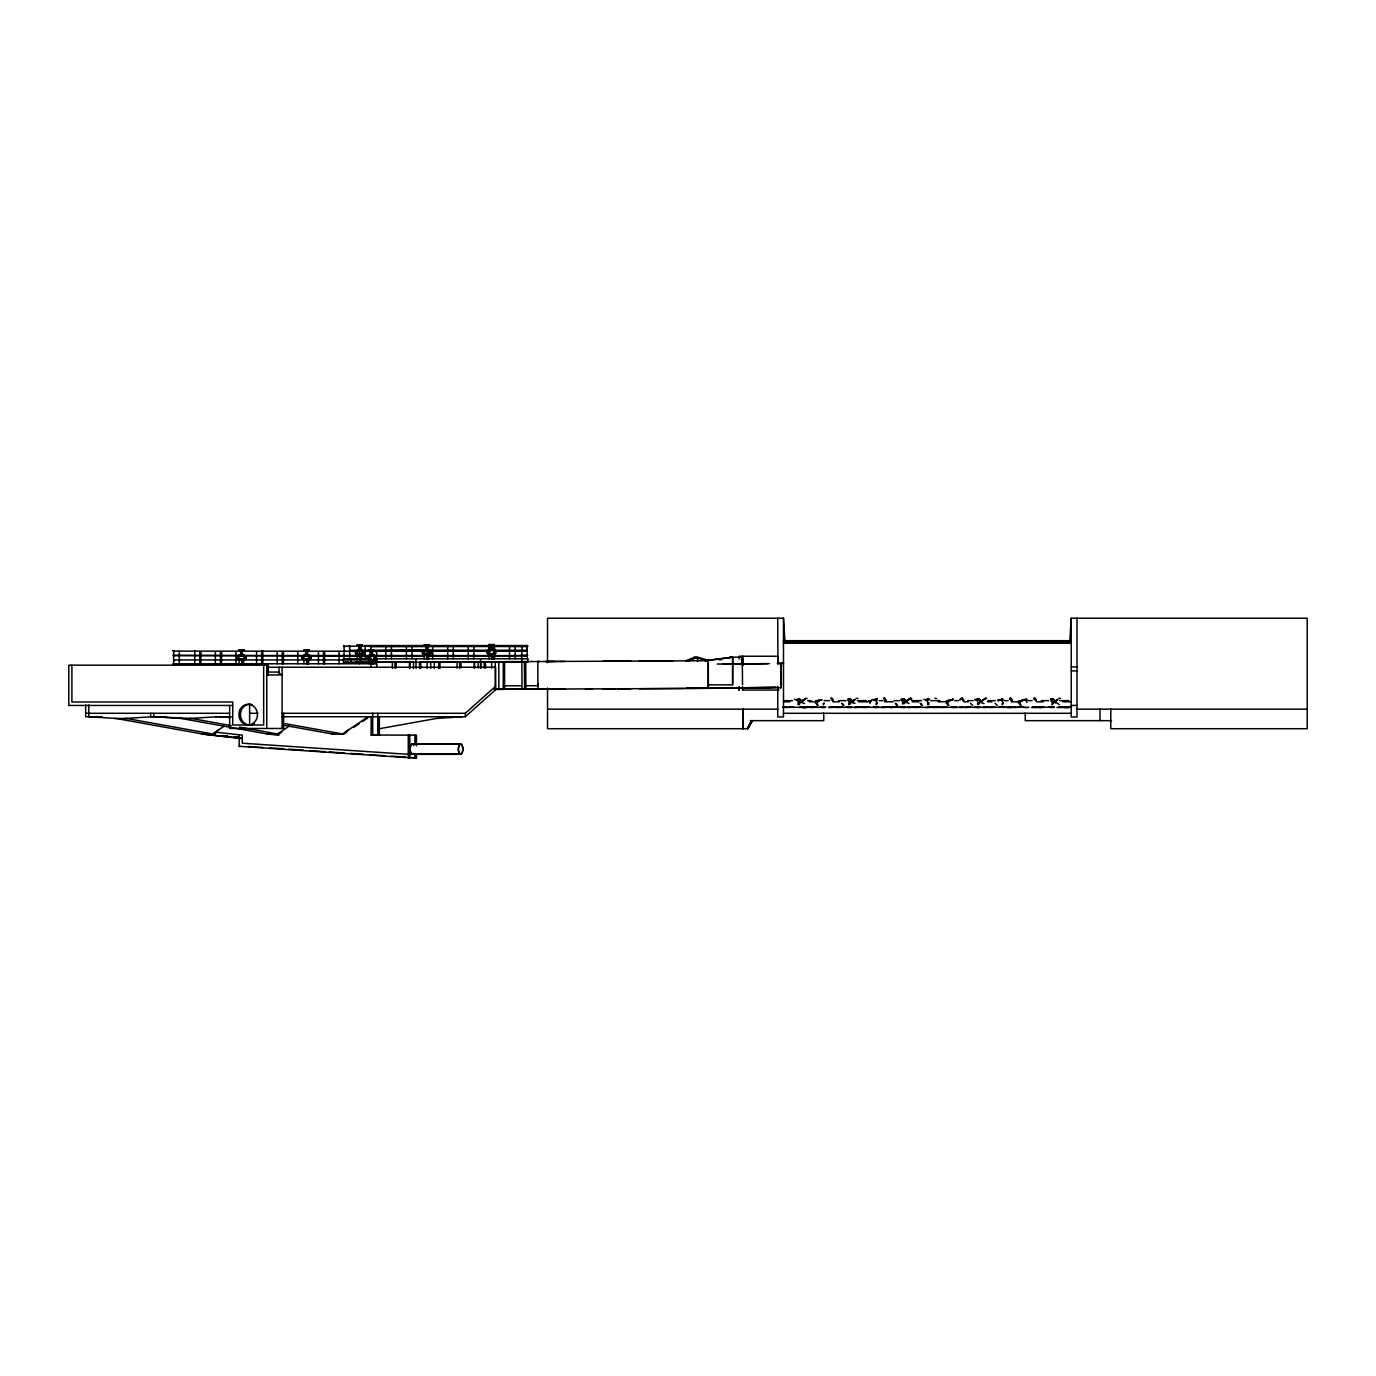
<?xml version="1.0" encoding="UTF-8"?>
<svg xmlns="http://www.w3.org/2000/svg" width="1376" height="1376" viewBox="0 0 1376 1376"><rect width="100%" height="100%" fill="white"/><g stroke="black" fill="none" stroke-linecap="round" stroke-linejoin="round"><path stroke-width="1.5" d="M414.916 744.502L414.916 735.145M416.446 745.809L416.446 735.145L371.159 735.042L371.159 716.741M522.037 645.585C520.076 648.096 523.327 645.361 521.177 646.152M493.95 649.455L494.001 651.226L526.716 651.226C527.524 652.224 526.544 644.639 527.748 645.568L365.173 645.568L365.173 658.794M742.679 660.188L742.627 656.232L742.679 665.709M306.487 650.642L306.487 651.226M306.693 650.728L306.47 650.435M359.824 646.6C358.568 644.708 361.166 646.737 362.112 644.897M374.083 650.074L371.933 650.418M742.541 665.244L742.558 659.035L742.524 665.399M732.565 684.852L732.651 657.229L705.166 660.704L732.651 657.229L732.668 684.852L708.296 684.852L708.262 660.686L651.605 661.048M779.04 690.064L742.524 690.064L742.558 687.364M239.544 660.342C239.854 655.63 243.621 660.979 241.643 663.782M304.492 660.342C304.801 655.63 308.568 660.979 306.59 663.782M359.772 655.337C361.148 652.998 356.246 652.723 357.691 655.337M369.439 660.342C369.748 655.63 373.515 660.979 371.537 663.782M424.634 655.337C424.926 650.624 428.71 655.991 426.715 658.794M490.871 655.337C489.753 651.33 493.038 656.042 492.711 653.617A4.403 3.99 83.2 0 1 491.232 653.583L489.512 653.376L489.374 655.337M491.49 653.617L491.473 658.794M238.598 658.399L238.151 659.362L237.446 656.988M302.944 656.679L302.462 658.502L302.961 656.008M303.649 658.399L303.838 658.45A1.909 0.86 -90 0 1 302.342 658.554C304.939 659.07 303.58 656.438 302.393 658.45A1.909 0.86 -90 0 1 303.098 655.698M355.644 652.465L356.16 653.91L356.986 652.86M356.814 651.416L355.472 652.465M356.315 654.408L356.453 654.202A1.909 0.86 -90 0 1 356.212 651.261L356.246 651.14A1.909 0.86 -90 0 1 357.571 651.656M357.158 652.895L355.885 652.809M367.891 656.679L367.409 658.502L367.908 656.008M368.2 659.138L367.891 658.536A1.909 0.86 -90 0 0 369.318 658.554A1.909 0.86 -90 0 0 368.579 655.698A1.909 0.86 -90 0 0 367.822 658.554L368.82 658.519L368.579 656.576L367.942 659.328M422.518 653.153C421.692 649.678 426.061 653.256 422.656 653.308M423.189 650.624L423.172 650.917A1.909 0.86 -90 0 0 423.326 654.047L423.395 654.047A1.909 0.86 -90 0 0 424.599 652.878M487.087 651.381L487.482 652.585M488.79 651.725L488.721 653.187L488.067 650.332L487.087 651.742M488.291 651.57C486.794 652.155 489.082 653.91 488.669 651.244C488.222 650.143 488.807 654.426 487.207 652.826M739.067 658.984L739.17 656.232L777.904 656.232L777.922 663.903L777.732 618.22M237.566 656.937L237.996 656.008M237.928 655.75A1.909 0.86 -90 0 0 237.463 658.76A1.909 0.86 -90 0 0 238.891 658.554C237.085 658.192 239.441 656.266 237.996 658.536A1.909 0.86 -90 0 0 239.424 658.554M237.979 656.902L237.91 658.382M245.238 659.07L244.601 656.937M245.616 657.711L245.754 656.679M245.1 659.018L246.063 658.158M304.371 658.554A1.909 0.86 -90 0 1 302.875 658.554L303.064 658.485M310.77 657.917C309.91 658.502 309.394 659.414 310.219 657.178M309.961 655.956L309.583 658.519L309.256 657.092M356.436 654.357L356.384 654.202A1.909 0.86 -90 0 0 357.657 653.101M357.003 653.445L356.401 652.104L357.106 653.101M364.072 652.792C360.151 655.888 364.64 647.305 363.212 652.895M362.851 650.882L362.748 651.14A1.978 0.894 -90 0 0 362.886 654.322L362.886 654.15A1.978 0.894 -90 0 0 364.193 653.118L364.262 653.256M362.679 653.497L362.576 651.914M375.098 658.399L374.358 656.834A1.978 0.894 -90 0 0 374.702 659.379A1.978 0.894 -90 0 0 375.854 658.588L374.427 658.244L374.908 655.956M375.252 657.006L374.272 657.143M374.496 656.937L374.272 658.055M375.94 656.851L375.304 655.75A1.978 0.894 -90 0 0 374.238 656.92L374.461 658.192M423.447 653.17C424.238 649.61 422.535 654.718 423.068 651.691M424.462 651.674L424.462 651.502A1.909 0.86 -90 0 0 423.137 651.037M430.86 652.998L430.98 652.946A1.978 0.894 -90 0 1 429.811 654.099A1.978 0.894 -90 0 1 429.639 651.003A1.978 0.894 -90 0 1 431.049 651.398L429.673 651.347M429.708 651.691L430.172 652.895M430.361 653.29L430.619 652.895A1.978 0.894 -90 0 1 429.295 654.099L429.364 654.082A1.978 0.894 -90 0 1 429.106 651.003A1.978 0.894 -90 0 1 430.516 651.398L430.413 653.067M487.895 653.841L487.912 653.669A1.909 0.86 -90 0 1 487.895 650.848L487.912 650.47M494.638 653.101L495.291 652.878M495.876 652.706A1.978 0.894 -90 0 1 494.5 653.806L494.104 653.755A1.978 0.894 -90 0 1 493.967 650.573A1.978 0.894 -90 0 1 495.36 651.674L494.999 650.263M495.033 652.946C494.5 652.207 494.018 649.747 495.584 651.278M495.601 652.964L494.414 652.826M494.569 653.738L494.414 653.841A1.978 0.894 -90 0 1 494.5 650.573L494.552 650.676A1.978 0.894 -90 0 1 495.876 651.674L496.014 651.416M777.767 690.064L777.767 687.312M1069.771 641.474L1071.25 618.22L1307.2 618.22L1307.2 728.712L1110.776 728.712L1110.776 709.156M244.808 658.502L244.206 657.367L245.203 658.399M244.257 657.315L244.24 657.797A1.978 0.894 -90 0 0 245.702 659.207A1.978 0.894 -90 0 0 245.633 655.888M376.13 655.475L377.144 655.561L376.13 655.698M869.993 703.635C869.099 698.44 876.013 698.251 877.045 702.878M245.96 658.399L245.926 656.937M494.328 653.118L494.311 651.175L494.775 652.878M239.2 650.074L241.832 649.816L240.8 652.018M304.234 650.074L309.101 649.816L306.693 651.02M306.47 650.882L306.779 650.074M357.502 645L362.198 645.069M359.893 644.828L359.893 645.74M371.623 651.639L371.658 650.28L369.267 649.885M359.858 645.292L357.416 644.776M370.746 651.932L370.23 650.728L370.884 653.634M356.401 652.155L356.762 653.531M842.714 703.635L842.542 704.976M896.464 703.635L896.292 704.976M921.318 703.635L921.146 704.976M238.117 658.433L238.1 658.519A1.909 0.86 -90 0 1 238.667 655.698M244.343 658.227L244.825 657.092M374.53 658.347L374.358 656.627M423.447 653.015L423.653 651.467M429.639 651.45L429.587 653.325L430.894 653.084M368.699 658.416L368.665 658.588A1.909 0.86 -90 0 1 367.306 658.554A1.909 0.86 -90 0 1 368.046 655.698M357.055 653.583L357.072 653.531A1.909 0.86 -90 0 1 355.748 654.064A1.909 0.86 -90 0 1 355.748 651.14A1.909 0.86 -90 0 1 357.055 651.656M241.522 650.435L244.188 649.988L239.269 649.936M241.471 653.634L241.729 651.983M307.158 651.622L306.538 650.693L307.295 652.018M306.487 652.895L306.676 651.983M359.755 646.238L359.772 646.737M359.704 647.58L359.893 648.423L359.876 646.995M371.623 651.347L371.658 650.074L371.486 651.57M371.623 651.983L371.881 653.634M363.488 653.531L363.488 653.273A1.978 0.894 -90 0 1 362.352 654.322A1.978 0.894 -90 0 1 362.163 651.209A1.978 0.894 -90 0 1 363.574 651.622L363.711 652.19M368.648 658.502L368.579 656.576L368.269 658.227M494.122 653.669L494.122 653.927A1.978 0.894 -90 0 0 495.36 652.706M242.881 658.605L242.365 659.517L241.66 658.622M307.364 658.657A4.403 3.99 83.2 0 0 307.828 658.605L307.312 659.517L306.607 658.622M427.489 653.669A4.403 3.99 83.2 0 0 427.97 653.617L427.454 654.529L426.749 653.617M350.123 650.298L350.123 651.192M350.123 655.01L350.123 655.905M376.181 651.003L377.144 651.295L375.579 651.622L376.766 650.745L376.147 663.782M375.992 657.074L376.095 656.954A1.978 0.894 -90 0 0 375.717 656.197M1062.908 707.195L1067.036 707.505M371.382 652.018L371.623 653.394L371.658 652.086M491.352 647.133L491.507 647.993L491.37 646.6M238.444 656.713L238.358 658.227M303.391 656.713L303.322 658.227M1069.324 707.505L1064.766 707.505M1039.826 707.006L1041.649 707.109M824.276 703.377L823.467 704.787M1003.242 703.377L1002.45 704.787M748.148 727.113L751.451 720.663M241.952 651.76L242.038 654.013M241.35 653.875L242.52 653.634L240.8 653.634M360.099 646.772L360.822 646.944C362.421 650.212 356.195 648.509 360.822 648.732L360.116 648.887M359.514 648.887L359.342 646.772M370.746 653.72L372.432 653.634M426.061 648.423L427.747 648.509L427.437 646.806M426.44 648.664L426.061 646.806M491.868 648.044L492.505 646.514L490.492 646.514L491.008 648.474M491.198 648.474L491.438 646.256M747.443 728.712L751.709 720.663M751.915 720.663L747.546 728.712L752.087 720.663M370.832 658.88L369.576 658.364M752.431 720.663L747.787 728.712L547.528 728.712L547.528 688M344.619 651.158L344.55 650.28M344.619 655.87L344.55 654.993M366.274 655.939L350.192 655.939L350.244 654.993M241.574 649.816L241.746 651.742L241.608 650.642M798.269 704.787L800.643 702.207L804.547 703.6M849.026 704.787L850.936 702.328L854.995 703.342M876.306 704.787L877.269 703.084M927.648 704.787L928.972 702.62M977.82 704.787L980.194 702.207L984.098 703.6M1051.728 704.787L1053.638 702.328L1057.697 703.342M903.568 703.377L906.302 702.173L909.054 703.6M526.63 646.135L370.815 646.72M798.699 699.92L801.21 700.848M849.456 699.92L852.174 700.848M903.206 699.92L905.924 700.848M978.267 699.92L980.968 700.848M1052.158 699.92L1054.859 700.848M1060.277 707.195L1062.117 706.886M1056.871 707.505L1060.844 707.505M425.872 654.133L424.754 653.376M1010.758 707.384L1007.61 707.505M1023.348 700.298L1027.562 700.006M350.192 655.939L350.192 654.976M796.24 699.696L800.282 699.404L802.776 701.863M800.316 702.328L804.478 699.197M821.438 699.696L820.732 699.902M874.276 699.696L876.392 698.784M925.618 699.696L929.66 699.404M951.263 699.902L953.172 698.956M975.085 699.902L977.906 698.784L981.363 700.986M1000.421 699.696L1002.536 698.784M1024.484 699.696L1026.599 698.784M302.015 657.023L302.066 657.917M367.77 657.023L367.874 657.9M423.051 652.688L423.103 651.863M282.097 713.284L465.312 713.284L495.652 686.228M282.08 716.741L465.312 716.741L495.652 689.686L495.652 667.24L267.408 667.24M802.122 701.21L805.252 698.888L802.896 700.522M1053.259 702.328L1057.422 699.782M376.508 659.792L376.405 661.082L376.766 659.792L376.766 660.893L376.439 659.93L174.374 659.93L174.339 661.082L174.374 659.93M521.607 658.794L522.123 646.565M788.964 707.367L785.49 707.505M814.162 707.367L810.688 707.505M839.721 707.367L836.247 707.505M867 707.367L863.526 707.505M893.471 707.367L889.997 707.505M918.342 707.367L914.868 707.505M944.693 707.367L941.218 707.505M960.207 699.197L962.271 697.873L963.888 700.143M968.515 707.367L965.04 707.505M993.145 707.367L989.671 707.505M1017.208 707.367L1013.734 707.505M1042.423 707.367L1039.671 707.178M215.86 732.135L218.784 729.796M348.696 729.796L345.204 732.135M1040.308 707.212L1037.143 707.35M805.029 698.939L797.822 703.91M494.001 654.976L494.001 655.939L527.73 655.612L173.238 655.475L370.798 656.077L370.488 654.907L370.729 656.094M173.548 656.077L173.565 654.976M823.037 703.91L824.069 703.102M848.579 703.91L854.72 699.782M875.858 703.91L876.908 703.102M896.344 707.35L898.098 707.006M902.329 703.91L910.293 698.509L911.256 699.042M977.39 703.91L985.749 698.475M1002.02 703.91L1003.052 703.102M796.549 699.902L799.387 698.475L800.746 700.745M874.603 699.902L877.424 698.475M901.074 699.902L903.894 698.475L905.253 700.745M925.928 699.902L928.748 698.475M952.295 699.902L953.104 699.3L952.089 699.558M976.117 699.902L978.938 698.475L980.297 700.745M1000.748 699.902L1002.76 698.647M890.754 706.903L887.795 707.161M793.591 707.006L789.772 707.161M816.794 707.006L814.712 707.195M842.232 707.006L840.168 707.195M867.706 707.006L865.642 707.195M920.647 707.006L918.566 707.195M946.619 707.006L944.555 707.195M970.648 707.006L968.584 707.195M995.364 707.006L993.3 707.195M1064.869 706.886L1069.806 707.195M852.484 701.175L855.236 699.197M906.234 701.175L910.671 697.907L911.583 698.458M981.277 701.175L985.715 697.907L986.644 698.458M1055.186 701.175L1057.92 699.197M212.386 734.113L224.064 726.236M213.916 734.113L216.84 732.135L215.31 732.135L242.279 735.145L242.279 743.212L408.259 754.323L460.616 754.323A5.177 2.305 90 0 0 462.611 746.566A5.177 2.305 90 0 0 458.621 746.566A5.177 2.305 90 0 0 460.616 754.323M277.333 734.113L289.029 726.236M281.805 732.135L278.864 734.113L267.03 734.113M342.28 734.113L368.063 716.741M346.752 732.135L343.811 734.113L331.977 734.113M353.752 727.422L359.033 723.862M362.559 721.488L367.839 717.928M851.073 702.328L854.874 699.799M904.823 702.328L910.362 698.509L911.29 699.558M979.867 702.328L985.336 698.509M1053.758 702.328L1057.576 699.799M241.282 654.013L240.662 651.932L241.591 651.433M307.295 653.634L305.61 653.72L306.693 651.312M306.968 651.622L306.917 653.875M359.532 646.772L359.136 648.646M371.933 654.013L371.933 651.622M851.778 707.367L847.289 707.505M879.058 707.367L874.568 707.505M905.528 707.367L901.039 707.505M930.4 707.367L925.893 707.505M956.75 707.367L952.261 707.505M1054.48 707.367L1049.974 707.505M807.695 707.367L803.429 707.505M832.91 707.367L828.627 707.505M858.469 707.367L854.186 707.505M885.748 707.367L881.466 707.505M912.219 707.367L907.936 707.505M937.073 707.367L932.79 707.505M963.441 707.367L959.158 707.505M987.263 707.367L982.98 707.505M1011.893 707.367L1010.552 707.539L1011.876 707.178M1009.434 698.888L1010.964 699.558M1033.496 698.888L1034.494 698.475L1036.076 700.745M805.545 698.286L807.076 698.458M830.743 698.286L831.758 697.873L833.374 700.143M856.302 698.286L857.833 698.458M883.581 698.286L884.579 697.873L886.196 700.143M934.923 698.286L936.454 698.458M1009.726 698.286L1010.741 697.873L1012.358 700.143M1033.789 698.286L1034.786 697.873L1036.403 700.143M1058.987 698.286L1060.535 698.458M1009.124 707.367L1007.49 707.539M1050.817 699.3L1052.829 698.475L1054.188 700.745M805.373 707.367L801.692 707.591M371.623 655.956L371.331 654.976M873.571 699.902L877.355 700.006M999.716 699.902L1003.517 700.006M697.546 661.478L697.546 657.229L694.416 657.229L685.798 660.807L688.929 660.79L697.546 657.229L707.161 659.912M935.198 706.696L938.122 707.161M797.031 699.558L801.64 702.431M848.201 698.956L851.039 699.404L853.533 701.863M1050.903 698.956L1053.741 699.404L1056.218 701.863M1035.578 707.04L1036.214 707.505M1061.808 707.35L1064.026 707.35M1031.673 707.505L1035.509 707.384M796.343 699.558L800.471 700.676M925.721 699.558L928.697 700.006M975.911 699.558L978.869 700.006L981.191 702.431M1043.438 706.886L1042.096 707.195M242.193 655.836L240.662 655.956L240.49 654.856M427.11 650.676L425.476 649.644M1068.636 707.505L1065.936 707.212M350.33 650.401L370.815 650.263M1068.24 707.04L1067.81 706.886M487.809 651.622L487.809 652.482M360.753 654.46L359.807 653.617M998.082 699.558L1001.315 700.006L1002.932 702.431M1060.655 707.212L1065.781 707.058M491.868 650.47L490.372 650.47M911.996 707.316L913.544 707.23M987.762 707.316L987.469 707.161M1040.875 707.402L1037.917 707.402M1019.771 707.195L1022.179 707.23M1032.396 707.195L1033.789 707.04M850.592 707.333L851.52 707.247M877.871 707.333L878.8 707.247M904.342 707.333L905.288 707.247M956.028 707.247L956.492 707.247M1053.294 707.333L1054.222 707.247L1032.585 707.316M379.948 728.626L436.45 718.461L462.233 716.741M306.504 652.499L306.435 653.634M426.612 647.683L426.526 646.135M491.37 646.892L491.37 647.786M808.486 706.972L809.449 706.903M859.415 706.972L860.378 706.903M912.34 706.972L913.303 706.903M938.329 706.972L939.292 706.903M962.357 706.972L963.32 706.903M1013.544 706.972L1015.127 707.161M1064.37 707.402L1065.248 707.247L1063.184 707.384M1059.056 707.23L1060.019 707.075M426.732 647.958L426.818 646.772L426.56 648.423M799.645 707.333L800.694 707.247M824.843 707.333L825.91 707.247M929.024 707.333L930.142 707.247M979.196 707.333L980.245 707.247M1003.826 707.333L1004.893 707.247M1027.889 707.333L1028.938 707.247M1000.3 707.04L1001.384 707.023M521.659 651.312C521.934 649.317 519.87 651.932 521.917 650.246M521.607 656.042C521.728 653.944 520.094 656.799 521.865 654.959M1069.186 707.35L1068.172 706.886M1035.199 707.556L1036.283 707.384M786.332 707.161L783.288 707.161M807.506 707.161L801.142 707.23M833.357 707.161L830.003 707.006M861.324 707.161L864.369 707.161M911.015 707.161L907.661 707.006M961.979 707.161L959.691 707.195M986.764 707.161L983.41 707.006M1010.19 707.161L1006.836 707.006M537.655 661.546L539.22 661.529L537.81 661.529L537.93 689.152L548.026 689.152M834.578 706.817L834.905 706.903M987.71 706.817L988.037 706.903M1036.506 706.817L1036.833 706.903M1071.577 707.04L1069.96 707.092M831.981 699.558L831.07 698.509L833.048 700.745M883.891 698.509L885.869 700.745M963.51 701.003L961.91 698.475L959.846 699.799L961.91 698.475L963.561 700.745M1010.053 698.509L1012.031 700.745M1034.03 698.509L1035.027 699.558M820.56 707.006L825.084 707.195M846.102 707.006L850.643 707.195M873.382 707.006L877.922 707.195M899.87 707.006L904.393 707.195M974.913 707.006L978.697 707.247M1023.589 707.006L1018.016 707.161M1048.804 707.006L1053.328 707.195M814.988 701.588L818.72 701.33M867.809 701.588L871.541 701.33M945.501 701.588L949.234 701.33L946.241 701.382M1018.016 701.588L1021.749 701.33L1018.756 701.382M860.86 707.161L855.924 706.903M1043.214 707.35L1041.993 707.419M810.722 707.04L813.027 707.316M863.904 707.006L862.683 707.04M914.885 707.04L916.02 706.972M941.253 707.04L943.145 706.972M886.918 707.195L882.154 707.04M933.891 707.195L929.316 707.161M955.615 707.195L951.04 707.161M1004.067 707.195L999.303 707.04M1068.516 707.04L1067.552 707.092M124.872 718.461L152.168 716.741M189.819 718.461L217.133 716.741M1062.616 707.505L1061.223 707.04M815.951 700.797L819.563 701.02M868.789 700.797L871.49 700.762M946.482 700.797L950.076 701.02M1018.997 700.797L1022.592 701.02M815.71 701.382L818.6 701.364M868.548 701.382L871.438 701.364M780.863 663.61L780.742 687.776M742.318 659.5L742.679 663.628L741.079 663.679M777.302 663.61L783.494 663.593M1041.34 707.539L1038.932 707.505M784.045 707.195L782.978 707.006M862.081 707.195L861.015 707.006M815.59 707.195L812.975 707.161M841.028 707.195L838.414 707.161M863.904 707.161L866.502 707.195M896.894 707.195L893.144 707.04M919.443 707.195L916.829 707.161M945.415 707.195L942.801 707.161M969.444 707.195L966.846 707.161M994.16 707.195L991.563 707.161M1020.631 707.195L1018.395 707.04M1041.443 707.23L1043.868 706.886M741.079 659.534L742.283 659.5M779.418 663.645L781.172 663.593L781.172 687.776L737.656 687.862M888.604 707.195L885.817 707.161M824.826 707.539L821.73 707.505M979.179 707.539L976.083 707.505M1027.872 707.539L1024.776 707.505M494.242 689.342L497.837 689.29M685.798 688.43L706.507 688.224M777.732 687.312L738.86 687.828L775.668 687.312M374.496 662.097L411.235 661.959M439.099 661.873L475.976 661.753M503.857 661.65L554.184 661.495M602.929 661.306L608.33 661.254M615.364 661.237L621.728 661.185M603.049 688.946L615.278 688.826M617.497 688.86L630.827 688.74M794.537 699.386L797.134 700.006L799.576 704.701M923.898 699.386L926.495 700.006L928.955 704.701M719.287 659.792L721.574 659.775M706.507 659.895L711.822 659.878M729.521 657.229L742.249 657.16L742.541 684.784M707.316 659.912L709.689 659.895M545.274 661.495L657.934 660.996M546.513 661.495L564.934 661.426M606.162 661.271L617.36 661.185M619.561 661.202L630.741 661.116M742.266 664.075L745.242 664.04M495.257 661.908L495.257 689.342L504.562 689.29L504.562 661.908L491.645 661.908L491.645 668.237M565.089 689.066L495.412 689.29M708.296 660.686L708.313 688.31L639.324 688.74M745.259 688.224L694.416 688.31M641.87 661.099L654.546 661.03M655.337 661.013L672.83 660.927M639.272 661.099L645.808 661.082M683.924 688.482L556.214 689.049M355.352 662.148L361.733 662.131M419.8 661.942L426.233 661.908M484.558 661.718L490.991 661.701M503.358 685.833L521.28 685.747M537.775 685.695L525.856 685.747L525.856 689.187L524.566 689.187L524.428 661.598M494.397 689.324L554.339 689.135M585.522 688.998L592.506 688.98M344.619 662.252L348.73 662.269M362.146 662.32L369.353 662.32M433.56 662.097L427.093 662.114L427.093 668.444M784.956 641.474L783.494 618.22L547.528 618.22L547.528 662.63M783.494 640.683L1071.25 640.683M783.494 641.147L1071.25 641.147M783.494 642.437L1071.25 642.437M783.494 642.884L1071.25 642.884M488.721 644.536L494.276 644.536M423.963 644.725L429.536 644.725M357.038 644.948L362.593 644.948M527.748 646.565L344.052 646.135L344.052 658.794M426.199 646.324L427.3 646.324M492.505 646.514L492.505 648.32M358.809 646.944L360.822 646.944M521.538 647.133L521.607 645.98M427.231 648.251L426.422 648.423M492.367 648.216L490.492 648.32M359.256 648.509L360.374 648.509M425.734 648.509L427.747 648.509M490.94 648.388L492.058 648.388M426.199 648.578L427.609 648.423L427.558 646.135M490.94 648.646L491.972 648.474M492.04 649.076L490.94 649.076M427.3 649.283L426.388 649.317M488.927 649.627L494.053 649.627M238.874 649.936L244.446 649.936M303.838 649.936L309.394 649.936M357.347 649.868L357.622 650.848M360.529 649.868L361.269 650.848L360.718 649.868M368.785 649.936L374.341 649.936M429.312 649.833L373.274 650.745M488.927 649.902L494.053 649.902M373.274 650.263L526.716 650.263M527.232 650.16L527.232 651.312M357.244 650.315L362.37 650.315M424.186 650.418L429.312 650.418M492.402 650.418L492.969 649.455L492.694 650.418M493.95 650.418L493.416 649.455M350.192 650.745L370.815 650.745M425.597 650.624L426.027 649.644L425.287 650.624M490.097 650.745L427.661 650.624L427.712 649.644M494.001 650.745L527.232 650.745M261.664 650.986L262.782 650.986M358.345 650.848L358.551 649.868M370.815 651.226L173.6 651.123L173.6 663.782M373.274 651.226L424.324 651.226M428.228 651.226L490.097 651.226M241.11 651.536L242.21 651.536M306.057 651.536L307.175 651.536M371.004 651.536L372.122 651.536M240.662 651.932L240.662 653.72M241.11 651.966L242.21 651.966M305.61 651.932L305.61 653.72M306.057 651.966L307.175 651.966M307.622 651.932L307.622 653.72M371.004 651.966L372.122 651.966M372.569 651.932L372.569 653.72M305.747 653.634L307.484 653.634M241.11 653.789L242.21 653.789M307.175 653.789L305.936 653.634M371.004 653.789L372.122 653.789M371.004 654.064L371.864 653.875M306.126 654.529L307.106 654.529M371.09 654.529L371.761 654.357M527.232 654.89L527.232 656.042M239.097 655.303L244.223 655.303M304.044 655.303L309.187 655.303M369.009 655.303L374.134 655.303M488.876 655.337L493.434 655.337L493.434 658.794M239.097 655.63L244.223 655.63M304.044 655.63L309.187 655.63M369.009 655.63L374.134 655.63M521.607 655.458L527.232 655.458M240.387 655.836L240.748 654.856M305.352 655.836L305.885 654.856M370.299 655.836L370.849 654.856M377.196 655.939L424.324 655.939M428.228 655.939L490.097 655.939M739.118 657.16L742.249 657.16M371.107 658.794L343.278 658.794L343.278 662.252L368.785 662.252M377.248 658.794L528.006 658.794L528.006 662.252L373.034 662.252M474.135 668.168L474.238 661.839L485.487 661.839L485.487 668.151M777.732 663.112L783.494 663.112M172.826 663.782L376.921 663.782L376.921 667.24M1071.25 666.913L1076.995 666.913M1071.25 670.852L1076.995 670.852M268.526 672.073L279.173 672.073M280.549 673.81L279.001 673.81L279.001 667.24M267.168 674.945L282.097 674.945M523.293 689.204L522.003 689.204L521.865 661.598M497.613 689.29L504.562 689.29M783.494 700.642L792.696 700.642M807.437 700.642L811.118 700.642M824 700.642L829.539 700.642M838.741 700.642L846.102 700.642M857.162 700.642L866.364 700.642M879.264 700.642L882.945 700.642M893.987 700.642L899.508 700.642M912.408 700.642L921.61 700.642M930.83 700.642L940.032 700.642M954.755 700.642L958.453 700.642M967.655 700.642L973.176 700.642M987.916 700.642L995.278 700.642M1004.48 700.642L1008.178 700.642M1028.422 700.642L1032.103 700.642M1041.322 700.642L1048.684 700.642M1059.744 700.642L1068.946 700.642M783.494 701.794L789.927 701.794M809.26 701.794L813.56 701.794M832.876 701.794L839.326 701.794M858.658 701.794L867.241 701.794M884.424 701.794L893.007 701.794M912.34 701.794L918.772 701.794M938.105 701.794L944.555 701.794M963.871 701.794L968.171 701.794M987.504 701.794L991.786 701.794M1011.119 701.794L1017.552 701.794M1036.885 701.794L1043.335 701.794M1062.65 701.794L1071.25 701.794M231.512 705.458L68.8 705.458L68.8 665.176L268.286 665.176L268.286 674.945M1071.25 705.424L1076.995 705.424M786.246 706.903L784.647 707.04M821.386 706.937L822.401 707.023M837.502 706.903L838.38 706.972M846.945 706.937L847.96 707.023M874.224 706.937L875.239 707.023M883.22 706.937L884.235 707.023M900.695 706.937L901.71 707.023M930.193 706.937L931.208 707.023M951.917 706.937L952.932 707.023M966.554 706.903L965.522 706.817M975.739 706.937L976.754 707.023M991.339 706.903L990.307 706.817M1019.461 706.937L1020.476 707.023M1041.752 706.903L1042.612 706.972M1049.63 706.937L1050.645 707.023M783.494 707.316L824.293 707.316M828.593 707.316L1026.152 707.316M1058.368 707.316L1071.25 707.316M547.528 709.156L777.732 709.156M1076.514 709.156L1307.2 709.156M85.69 713.284L229.431 713.284M249.606 713.284L257.862 713.284M783.494 713.301L1071.25 713.301M102.082 716.741L85.69 716.741L85.69 704.908M166.341 716.741L150.638 716.741L150.638 713.284M215.585 716.741L231.288 716.741M114.552 718.461L126.403 718.461L213.4 734.113M750.23 720.663L823.76 720.663L823.76 712.992M1111.533 720.663L1025.24 720.663L1025.24 712.992M214.914 734.113L202.066 734.113L242.279 738.602M371.159 735.042L380.378 735.145M239.2 738.258L240.731 738.258L203.614 734.113M412.353 743.969L460.616 743.969M412.353 744.192L460.616 744.192M239.2 734.801L239.2 746.325L240.731 746.325M412.353 754.1L460.616 754.1A4.954 2.202 90 0 0 462.508 746.669A4.954 2.202 90 0 0 458.707 746.669A4.954 2.202 90 0 0 460.616 754.1M416.446 754.323L416.446 757.78L408.259 757.78L408.259 735.145M373.756 662.32L375.046 662.32M409.429 668.426L409.532 662.097L413.54 662.114L413.54 668.444M495.068 689.273L498.903 689.29M1063.166 707.092L1062.22 707.04M1012.409 707.23L1011.532 707.161M939.911 707.23L939.017 707.161M834.922 707.23L834.045 707.161M809.38 707.23L808.486 707.161M220.212 716.741L230.136 717.395M218.681 716.741L230.583 717.532M155.264 716.741L181.047 718.461L268.045 734.113M247.99 746.463L262.971 747.478M269.404 747.908L283.766 748.785M288.65 749.215L303.632 750.23M310.064 750.677L325.028 751.692M329.311 751.984L344.292 752.999M350.725 753.429L363.556 754.306M369.972 754.736L384.953 755.751M391.386 756.181L405.748 757.058M410.633 757.488L416.446 757.78M239.2 746.325L409.807 757.78L409.807 735.145M867.912 706.817L869.391 706.972M789.876 706.817L791.355 706.972M378.83 735.145L377.798 735.042L377.798 713.284M373.722 735.145L372.69 735.042L372.69 713.284M268.561 734.113L278.864 735.266M210.253 734.113L214.381 734.578M223.497 735.592L227.487 736.04M235.451 736.934L239.424 737.364M208.722 734.113L214.914 734.801M221.966 735.592L227.934 736.263M233.903 736.934L239.888 737.588M527.094 647.116L526.974 645.98M369.181 649.936L374.048 649.816M1064.284 707.247L1065.196 707.402M285.159 723.656L343.312 734.113M282.923 725.1L332.992 734.113M231.306 725.651L191.35 718.461L153.734 716.741L153.734 713.284M239.372 727.096L278.348 734.113M203.098 734.113L116.1 718.461L88.786 716.741L88.786 704.976M803.928 707.539L805.528 707.677M1035.922 707.04L1037.607 707.161L1034.253 707.006M1008.505 707.04L1009.382 707.195M985.078 707.04L985.956 707.195M960.293 707.04L961.17 707.195M936.437 707.04L937.314 707.195M909.33 707.04L910.19 707.195M831.672 707.04L832.549 707.195M805.82 707.04L806.697 707.195M838.466 707.316L837.141 707.006M311.131 657.831L310.873 657.006A1.978 0.894 -90 0 1 310.202 659.568A1.978 0.894 -90 0 1 309.239 657.418A1.978 0.894 -90 0 1 310.357 655.698M694.416 657.229L704.013 659.912M997.634 700.762L998.546 701.02M974.655 699.369L976.685 700.006L978.972 704.065M822.057 699.902L818.101 699.902L816.983 704.976M1050.782 699.369L1055.082 702.431M358.5 654.426L357.829 653.376M952.863 700.006L948.632 699.902L947.514 704.976M901.349 699.902L903.894 703.944M305.627 655.956L307.347 654.856M363.453 651.725L363.023 653.239M370.436 655.888L370.815 645.568M1018.12 702.62L1021.388 705.492M815.091 702.62L818.342 705.492M242.021 651.622L242.348 653.634M1054.412 700.573L1055.684 701.536M980.52 700.573L981.793 701.536M905.477 700.573L906.732 701.536M851.727 700.573L852.982 701.536M800.952 700.573L802.225 701.536M1059.262 704.667L1057.989 703.6M946.086 702.861L948.872 705.492M907.283 701.863L904.789 699.404L901.194 699.3L906.148 702.431M997.325 705.492L994.968 703.222M972.694 705.492L970.338 703.222M922.505 705.492L920.148 703.222M897.651 705.492L895.294 703.222M843.901 705.492L841.544 703.222M179.344 650.986L179.224 663.782M852.398 702.431L848.098 699.369L850.144 698.475L851.503 700.745M305.076 659.345L304.629 658.364M240.129 659.345L239.682 658.364M1026.995 702.431C1024.982 696.996 1018.79 699.954 1020.012 704.976M963.338 700.642L961.91 698.475M1050.937 700.676L1052.829 703.944M1034.425 698.475L1035.251 699.816M1010.38 698.475L1011.188 699.816M910.688 698.475L911.514 699.816M884.82 699.558L884.218 698.475L885.043 699.816M831.396 698.475L832.205 699.816M1034.718 699.042L1036.076 701.072M1010.672 699.042L1012.031 701.072M962.202 699.042L963.561 701.072M910.981 699.042L912.34 701.072M884.51 699.042L885.869 701.072M831.689 699.042L833.048 701.072M847.891 700.006L850.144 703.944M374.306 659.07L374.186 659.328A1.978 0.894 -90 0 0 375.338 658.588M244.395 659.07L244.292 659.328A1.978 0.894 -90 0 0 245.427 658.588M488.824 651.57L488.876 651.76A1.909 0.86 -90 0 0 487.482 650.624A1.909 0.86 -90 0 0 487.482 653.755A1.909 0.86 -90 0 0 488.824 652.688M492.952 653.566L492.986 655.337M428.194 653.566L428.246 655.337M308.069 658.554L308.104 660.342M243.122 658.554L243.156 660.342M708.296 684.852L708.313 688.31M525.735 661.581L525.856 685.73M460.96 661.804L460.994 667.859M459.67 661.822L459.704 668.186M457.107 661.822L457.142 668.186M396.219 662.011L396.254 668.048M394.929 662.028L394.964 668.392M392.349 662.045L392.384 668.409M739.067 687.312L739.067 690.064L739.067 686.607M1100.009 709.156L1100.009 720.663M1076.995 618.22L1076.995 716.948L1071.25 716.948L1071.25 618.22M1070.666 640.683L1070.666 642.884M1070.201 640.683L1070.098 642.884M1069.634 640.683L1069.513 642.884M1069.066 640.683L1068.946 642.884M1068.481 640.683L1068.361 642.884M1067.914 640.683L1067.793 642.884M1067.329 640.683L1067.208 642.884M1066.761 640.683L1066.641 642.884M1066.073 640.683L1066.073 642.884M1065.488 640.683L1065.488 642.884M1064.921 640.683L1064.921 642.884M1064.456 640.683L1064.336 642.884M1063.768 640.683L1063.768 642.884M1063.304 640.683L1063.184 642.884M1062.719 640.683L1062.616 642.884M1062.031 640.683L1062.031 642.884M1061.584 640.683L1061.464 642.884M1060.999 640.683L1060.879 642.884M1060.432 640.683L1060.311 642.884M1059.744 640.683L1059.744 642.884M1059.279 640.683L1059.159 642.884M1058.694 640.683L1058.591 642.884M1058.006 640.683L1058.006 642.884M1057.439 640.683L1057.439 642.884M1056.974 640.683L1056.854 642.884M1056.39 640.683L1056.286 642.884M1055.822 640.683L1055.702 642.884M1055.254 640.683L1055.134 642.884M1054.67 640.683L1054.549 642.884M1054.102 640.683L1053.982 642.884M1053.517 640.683L1053.397 642.884M1052.95 640.683L1052.829 642.884M1052.262 640.683L1052.262 642.884M1051.677 640.683L1051.677 642.884M1050.645 640.683L1050.645 642.884M1050.524 640.683L1050.524 642.884M1050.06 640.683L1050.06 642.884M1049.957 640.683L1049.957 642.884M1048.908 640.683L1048.908 642.884M1048.804 640.683L1048.804 642.884M1048.34 640.683L1048.34 642.884M1048.22 640.683L1048.22 642.884M1047.188 640.683L1047.188 642.884M1047.067 640.683L1047.067 642.884M1046.62 640.683L1046.62 642.884M1046.5 640.683L1046.5 642.884M1045.468 640.683L1045.468 642.884M1045.347 640.683L1045.347 642.884M1044.883 640.683L1044.883 642.884M1044.78 640.683L1044.78 642.884M1043.73 640.683L1043.73 642.884M1043.627 640.683L1043.627 642.884M1043.163 640.683L1043.163 642.884M1043.042 640.683L1043.042 642.884M1042.01 640.683L1042.01 642.884M1041.89 640.683L1041.89 642.884M1041.426 640.683L1041.426 642.884M1041.322 640.683L1041.322 642.884M1040.29 640.683L1040.29 642.884M1040.17 640.683L1040.17 642.884M1039.706 640.683L1039.706 642.884M1039.585 640.683L1039.585 642.884M1037.986 640.683L1037.986 642.884M1037.865 640.683L1037.865 642.884M1036.248 640.683L1036.248 642.884M1036.145 640.683L1036.145 642.884M1034.528 640.683L1034.528 642.884M1034.408 640.683L1034.408 642.884M1032.808 640.683L1032.808 642.884M1032.688 640.683L1032.688 642.884M1031.071 640.683L1031.071 642.884M1030.968 640.683L1030.968 642.884M1030.504 640.683L1030.504 642.884M1030.383 640.683L1030.383 642.884M1029.351 640.683L1029.351 642.884M1029.231 640.683L1029.231 642.884M1028.766 640.683L1028.766 642.884M1028.663 640.683L1028.663 642.884M1027.614 640.683L1027.614 642.884M1027.511 640.683L1027.511 642.884M1027.046 640.683L1027.046 642.884M1026.926 640.683L1026.926 642.884M1025.894 640.683L1025.894 642.884M1025.774 640.683L1025.774 642.884M1025.326 640.683L1025.326 642.884M1025.206 640.683L1025.206 642.884M1024.174 640.683L1024.174 642.884M1024.054 640.683L1024.054 642.884M1023.589 640.683L1023.589 642.884M1023.486 640.683L1023.486 642.884M1022.437 640.683L1022.437 642.884M1022.334 640.683L1022.334 642.884M1021.869 640.683L1021.869 642.884M1021.749 640.683L1021.749 642.884M1020.717 640.683L1020.596 642.884M1020.029 640.683L1020.029 642.884M1019.564 640.683L1019.444 642.884M1018.997 640.683L1018.876 642.884M1018.292 640.683L1018.292 642.884M1017.724 640.683L1017.724 642.884M1017.26 640.683L1017.139 642.884M1016.692 640.683L1016.572 642.884M1016.107 640.683L1016.004 642.884M1015.54 640.683L1015.419 642.884M1014.852 640.683L1014.852 642.884M1014.387 640.683L1014.267 642.884M1013.802 640.683L1013.699 642.884M1013.235 640.683L1013.114 642.884M1012.667 640.683L1012.547 642.884M1011.962 640.683L1011.962 642.884M1011.515 640.683L1011.394 642.884M1010.93 640.683L1010.81 642.884M1010.362 640.683L1010.242 642.884M1009.778 640.683L1009.674 642.884M1009.21 640.683L1009.09 642.884M1008.625 640.683L1008.522 642.884M1007.937 640.683L1007.937 642.884M1007.37 640.683L1007.37 642.884M1006.905 640.683L1006.785 642.884M1006.217 640.683L1006.217 642.884M1005.753 640.683L1005.632 642.884M1005.185 640.683L1005.065 642.884M1004.6 640.683L1004.48 642.884M1004.033 640.683L1003.912 642.884M1003.448 640.683L1003.328 642.884M1002.76 640.683L1002.76 642.884M1002.296 640.683L1002.192 642.884M1001.608 640.683L1001.608 642.884M1001.143 640.683L1001.04 642.884M1000.576 640.683L1000.455 642.884M999.991 640.683L999.888 642.884M999.423 640.683L999.303 642.884M998.838 640.683L998.735 642.884M998.271 640.683L998.15 642.884M997.703 640.683L997.583 642.884M996.998 640.683L996.998 642.884M996.43 640.683L996.43 642.884M995.846 640.683L995.846 642.884M995.278 640.683L995.278 642.884M994.814 640.683L994.71 642.884M994.246 640.683L994.126 642.884M993.661 640.683L993.558 642.884M992.973 640.683L992.973 642.884M992.406 640.683L992.406 642.884M991.941 640.683L991.821 642.884M991.356 640.683L991.253 642.884M990.668 640.683L990.668 642.884M990.221 640.683L990.101 642.884M989.516 640.683L989.516 642.884M988.948 640.683L988.948 642.884M988.381 640.683L988.381 642.884M987.916 640.683L987.796 642.884M987.332 640.683L987.228 642.884M986.644 640.683L986.644 642.884M986.179 640.683L986.076 642.884M985.612 640.683L985.491 642.884M985.027 640.683L984.924 642.884M984.459 640.683L984.339 642.884M983.892 640.683L983.771 642.884M983.186 640.683L983.186 642.884M982.739 640.683L982.619 642.884M982.154 640.683L982.034 642.884M981.587 640.683L981.466 642.884M981.002 640.683L980.899 642.884M980.434 640.683L980.314 642.884M979.85 640.683L979.746 642.884M979.282 640.683L979.162 642.884M978.697 640.683L978.594 642.884M978.13 640.683L978.009 642.884M977.442 640.683L977.442 642.884M976.977 640.683L976.857 642.884M976.41 640.683L976.289 642.884M975.825 640.683L975.704 642.884M974.105 640.683L974.105 642.884M973.984 640.683L973.984 642.884M973.52 640.683L973.52 642.884M973.417 640.683L973.417 642.884M972.368 640.683L972.368 642.884M972.264 640.683L972.264 642.884M971.8 640.683L971.8 642.884M971.68 640.683L971.68 642.884M970.648 640.683L970.648 642.884M970.527 640.683L970.527 642.884M970.063 640.683L970.063 642.884M969.96 640.683L969.96 642.884M968.928 640.683L968.928 642.884M968.807 640.683L968.807 642.884M968.343 640.683L968.343 642.884M968.222 640.683L968.222 642.884M967.19 640.683L967.19 642.884M967.07 640.683L967.07 642.884M966.623 640.683L966.623 642.884M966.502 640.683L966.502 642.884M965.47 640.683L965.47 642.884M965.35 640.683L965.35 642.884M964.886 640.683L964.886 642.884M964.782 640.683L964.782 642.884M963.733 640.683L963.733 642.884M963.63 640.683L963.63 642.884M963.166 640.683L963.166 642.884M963.045 640.683L963.045 642.884M961.446 640.683L961.446 642.884M961.325 640.683L961.325 642.884M959.708 640.683L959.708 642.884M959.605 640.683L959.605 642.884M957.988 640.683L957.988 642.884M957.868 640.683L957.868 642.884M956.251 640.683L956.251 642.884M956.148 640.683L956.148 642.884M954.531 640.683L954.531 642.884M954.411 640.683L954.411 642.884M953.964 640.683L953.964 642.884M953.843 640.683L953.843 642.884M952.811 640.683L952.811 642.884M952.691 640.683L952.691 642.884M952.226 640.683L952.226 642.884M952.123 640.683L952.123 642.884M951.074 640.683L951.074 642.884M950.971 640.683L950.971 642.884M950.506 640.683L950.506 642.884M950.386 640.683L950.386 642.884M949.354 640.683L949.354 642.884M949.234 640.683L949.234 642.884M948.769 640.683L948.769 642.884M948.666 640.683L948.666 642.884M947.634 640.683L947.634 642.884M947.514 640.683L947.514 642.884M947.049 640.683L947.049 642.884M946.929 640.683L946.929 642.884M945.897 640.683L945.897 642.884M945.776 640.683L945.776 642.884M945.329 640.683L945.329 642.884M945.209 640.683L945.209 642.884M944.641 640.683L944.641 642.884M944.056 640.683L944.056 642.884M943.592 640.683L943.489 642.884M943.024 640.683L942.904 642.884M942.336 640.683L942.336 642.884M941.872 640.683L941.752 642.884M941.304 640.683L941.184 642.884M940.72 640.683L940.599 642.884M940.152 640.683L940.032 642.884M939.447 640.683L939.447 642.884M938.879 640.683L938.879 642.884M938.415 640.683L938.312 642.884M937.847 640.683L937.727 642.884M937.262 640.683L937.159 642.884M936.695 640.683L936.574 642.884M936.007 640.683L936.007 642.884M935.542 640.683L935.422 642.884M934.958 640.683L934.854 642.884M934.39 640.683L934.27 642.884M933.822 640.683L933.702 642.884M933.238 640.683L933.117 642.884M932.67 640.683L932.55 642.884M931.965 640.683L931.965 642.884M931.518 640.683L931.397 642.884M930.933 640.683L930.83 642.884M930.245 640.683L930.245 642.884M929.677 640.683L929.677 642.884M929.213 640.683L929.092 642.884M928.628 640.683L928.525 642.884M927.94 640.683L927.94 642.884M927.372 640.683L927.372 642.884M926.908 640.683L926.788 642.884M926.22 640.683L926.22 642.884M925.635 640.683L925.635 642.884M925.188 640.683L925.068 642.884M924.603 640.683L924.483 642.884M923.915 640.683L923.915 642.884M923.348 640.683L923.348 642.884M922.883 640.683L922.763 642.884M922.298 640.683L922.195 642.884M921.61 640.683L921.61 642.884M921.043 640.683L921.043 642.884M920.458 640.683L920.458 642.884M919.994 640.683L919.89 642.884M919.426 640.683L919.306 642.884M918.858 640.683L918.738 642.884M918.153 640.683L918.153 642.884M917.706 640.683L917.586 642.884M917.018 640.683L917.018 642.884M916.433 640.683L916.433 642.884M915.866 640.683L915.866 642.884M915.401 640.683L915.281 642.884M914.816 640.683L914.713 642.884M914.128 640.683L914.128 642.884M913.664 640.683L913.561 642.884M913.096 640.683L912.976 642.884M912.408 640.683L912.408 642.884M911.944 640.683L911.824 642.884M911.376 640.683L911.256 642.884M910.792 640.683L910.671 642.884M910.104 640.683L910.104 642.884M909.639 640.683L909.536 642.884M908.951 640.683L908.951 642.884M908.487 640.683L908.384 642.884M907.919 640.683L907.799 642.884M907.334 640.683L907.231 642.884M906.767 640.683L906.646 642.884M906.182 640.683L906.079 642.884M905.494 640.683L905.494 642.884M904.926 640.683L904.926 642.884M904.462 640.683L904.342 642.884M903.894 640.683L903.774 642.884M903.189 640.683L903.189 642.884M902.622 640.683L902.622 642.884M902.054 640.683L902.054 642.884M901.59 640.683L901.469 642.884M901.005 640.683L900.902 642.884M900.437 640.683L900.317 642.884M899.852 640.683L899.749 642.884M899.285 640.683L899.285 642.884M899.164 640.683L899.164 642.884M897.565 640.683L897.565 642.884M897.444 640.683L897.444 642.884M896.98 640.683L896.98 642.884M896.86 640.683L896.86 642.884M895.828 640.683L895.828 642.884M895.707 640.683L895.707 642.884M895.26 640.683L895.26 642.884M895.14 640.683L895.14 642.884M894.108 640.683L894.108 642.884M893.987 640.683L893.987 642.884M893.523 640.683L893.523 642.884M893.42 640.683L893.42 642.884M892.37 640.683L892.37 642.884M892.267 640.683L892.267 642.884M891.803 640.683L891.803 642.884M891.682 640.683L891.682 642.884M890.65 640.683L890.65 642.884M890.53 640.683L890.53 642.884M890.083 640.683L890.083 642.884M889.962 640.683L889.962 642.884M888.93 640.683L888.93 642.884M888.81 640.683L888.81 642.884M888.346 640.683L888.346 642.884M888.242 640.683L888.242 642.884M887.193 640.683L887.193 642.884M887.09 640.683L887.09 642.884M886.626 640.683L886.626 642.884M886.505 640.683L886.505 642.884M884.888 640.683L884.888 642.884M884.785 640.683L884.785 642.884M883.168 640.683L883.168 642.884M883.048 640.683L883.048 642.884M881.448 640.683L881.448 642.884M881.328 640.683L881.328 642.884M879.711 640.683L879.711 642.884M879.608 640.683L879.608 642.884M879.144 640.683L879.144 642.884M879.023 640.683L879.023 642.884M877.991 640.683L877.991 642.884M877.871 640.683L877.871 642.884M877.406 640.683L877.406 642.884M877.303 640.683L877.303 642.884M876.271 640.683L876.271 642.884M876.151 640.683L876.151 642.884M875.686 640.683L875.686 642.884M875.566 640.683L875.566 642.884M874.534 640.683L874.534 642.884M874.414 640.683L874.414 642.884M873.966 640.683L873.966 642.884M873.846 640.683L873.846 642.884M872.814 640.683L872.814 642.884M872.694 640.683L872.694 642.884M872.229 640.683L872.229 642.884M872.126 640.683L872.126 642.884M871.077 640.683L871.077 642.884M870.974 640.683L870.974 642.884M870.509 640.683L870.509 642.884M870.389 640.683L870.389 642.884M869.357 640.683L869.357 642.884M869.236 640.683L869.236 642.884M868.669 640.683L868.669 642.884M868.204 640.683L868.084 642.884M867.637 640.683L867.516 642.884M867.052 640.683L866.949 642.884M866.484 640.683L866.364 642.884M865.9 640.683L865.796 642.884M865.332 640.683L865.212 642.884M864.747 640.683L864.644 642.884M864.18 640.683L864.059 642.884M863.595 640.683L863.492 642.884M863.027 640.683L862.907 642.884M862.339 640.683L862.339 642.884M861.875 640.683L861.754 642.884M861.187 640.683L861.187 642.884M860.722 640.683L860.602 642.884M860.155 640.683L860.034 642.884M859.57 640.683L859.467 642.884M858.882 640.683L858.882 642.884M858.314 640.683L858.314 642.884M857.73 640.683L857.73 642.884M857.265 640.683L857.162 642.884M856.698 640.683L856.577 642.884M856.113 640.683L856.01 642.884M855.425 640.683L855.425 642.884M854.857 640.683L854.857 642.884M854.393 640.683L854.272 642.884M853.705 640.683L853.705 642.884M853.12 640.683L853.12 642.884M852.552 640.683L852.552 642.884M851.985 640.683L851.985 642.884M851.52 640.683L851.4 642.884M850.936 640.683L850.832 642.884M850.368 640.683L850.248 642.884M849.783 640.683L849.68 642.884M849.216 640.683L849.095 642.884M848.631 640.683L848.528 642.884M848.063 640.683L847.943 642.884M847.496 640.683L847.375 642.884M846.911 640.683L846.79 642.884M846.343 640.683L846.223 642.884M845.758 640.683L845.655 642.884M845.191 640.683L845.07 642.884M844.503 640.683L844.503 642.884M844.038 640.683L843.918 642.884M843.454 640.683L843.35 642.884M842.886 640.683L842.766 642.884M842.301 640.683L842.198 642.884M841.734 640.683L841.613 642.884M841.046 640.683L841.046 642.884M840.581 640.683L840.461 642.884M839.893 640.683L839.893 642.884M839.429 640.683L839.308 642.884M838.741 640.683L838.741 642.884M838.276 640.683L838.173 642.884M837.588 640.683L837.588 642.884M837.021 640.683L837.021 642.884M836.436 640.683L836.436 642.884M835.972 640.683L835.868 642.884M835.404 640.683L835.284 642.884M834.819 640.683L834.716 642.884M834.252 640.683L834.131 642.884M833.564 640.683L833.564 642.884M832.979 640.683L832.979 642.884M832.411 640.683L832.411 642.884M831.826 640.683L831.826 642.884M831.259 640.683L831.259 642.884M830.794 640.683L830.691 642.884M830.106 640.683L830.106 642.884M829.539 640.683L829.539 642.884M829.074 640.683L828.954 642.884M828.386 640.683L828.386 642.884M827.802 640.683L827.802 642.884M827.234 640.683L827.234 642.884M826.649 640.683L826.649 642.884M826.082 640.683L826.082 642.884M825.497 640.683L825.497 642.884M825.05 640.683L824.929 642.884M824.465 640.683L824.344 642.884M823.777 640.683L823.777 642.884M822.745 640.683L822.745 642.884M822.624 640.683L822.624 642.884M822.16 640.683L822.16 642.884M822.057 640.683L822.057 642.884M821.008 640.683L821.008 642.884M820.904 640.683L820.904 642.884M820.44 640.683L820.44 642.884M820.32 640.683L820.32 642.884M819.288 640.683L819.288 642.884M819.167 640.683L819.167 642.884M818.72 640.683L818.72 642.884M818.6 640.683L818.6 642.884M817.568 640.683L817.568 642.884M817.447 640.683L817.447 642.884M816.983 640.683L816.983 642.884M816.88 640.683L816.88 642.884M815.83 640.683L815.83 642.884M815.727 640.683L815.727 642.884M815.263 640.683L815.263 642.884M815.142 640.683L815.142 642.884M814.11 640.683L814.11 642.884M813.99 640.683L813.99 642.884M813.526 640.683L813.526 642.884M813.422 640.683L813.422 642.884M812.39 640.683L812.39 642.884M812.27 640.683L812.27 642.884M811.806 640.683L811.806 642.884M811.685 640.683L811.685 642.884M810.086 640.683L810.086 642.884M809.965 640.683L809.965 642.884M808.348 640.683L808.348 642.884M808.245 640.683L808.245 642.884M806.628 640.683L806.628 642.884M806.508 640.683L806.508 642.884M804.908 640.683L804.908 642.884M804.788 640.683L804.788 642.884M803.171 640.683L803.171 642.884M803.051 640.683L803.051 642.884M802.604 640.683L802.604 642.884M802.483 640.683L802.483 642.884M801.451 640.683L801.451 642.884M801.331 640.683L801.331 642.884M800.866 640.683L800.866 642.884M800.763 640.683L800.763 642.884M799.714 640.683L799.714 642.884M799.611 640.683L799.611 642.884M799.146 640.683L799.146 642.884M799.026 640.683L799.026 642.884M797.994 640.683L797.994 642.884M797.874 640.683L797.874 642.884M797.426 640.683L797.426 642.884M797.306 640.683L797.306 642.884M796.274 640.683L796.274 642.884M796.154 640.683L796.154 642.884M795.689 640.683L795.689 642.884M795.586 640.683L795.586 642.884M794.537 640.683L794.537 642.884M794.434 640.683L794.434 642.884M793.969 640.683L793.969 642.884M793.849 640.683L793.849 642.884M792.817 640.683L792.696 642.884M792.232 640.683L792.129 642.884M791.544 640.683L791.544 642.884M790.976 640.683L790.976 642.884M790.512 640.683L790.392 642.884M789.944 640.683L789.824 642.884M789.36 640.683L789.239 642.884M788.792 640.683L788.672 642.884M788.207 640.683L788.104 642.884M787.519 640.683L787.519 642.884M786.952 640.683L786.952 642.884M786.487 640.683L786.367 642.884M785.902 640.683L785.799 642.884M785.214 640.683L785.214 642.884M784.75 640.683L784.647 642.884M784.182 640.683L784.062 642.884M783.494 618.22L783.494 716.948L777.732 716.948L777.767 686.624M742.524 686.607L742.524 690.064M537.93 683.992L537.93 685.695M527.232 645.98L527.232 658.794M521.865 658.794L521.865 662.252M515.656 650.263L515.656 651.226M515.656 654.976L515.656 655.939M515.14 646.72L515.14 650.263M515.14 651.226L515.14 654.976M515.14 655.939L515.14 658.794M514.624 650.263L514.624 651.226M514.624 654.976L514.624 655.939M509.516 646.135L509.516 658.794M503.272 661.908L503.272 689.29M498.852 661.89L498.852 689.324M495.033 654.976L495.033 655.939M494.517 646.72L494.517 650.263M494.517 655.939L494.517 658.794M493.692 649.455L493.657 650.418M492.402 649.455L492.66 650.418M492.453 655.337L492.453 658.794M492.212 649.455L492.212 650.418M490.768 649.455L490.217 650.418L490.32 649.455M490.527 649.455L490.596 650.418M490.028 649.455L490.045 650.418M489.581 649.455L489.598 650.418M489.34 649.455L489.306 650.418M489.048 649.455L489.03 650.418M488.893 646.135L488.893 658.794M484.18 661.839L484.18 668.151M480.826 661.839L480.826 668.168M480.585 658.794L480.585 668.151M478.229 661.839L478.229 668.168M474.634 661.839L474.634 668.168M474.428 650.263L474.428 651.226M474.428 654.976L474.428 655.939M473.912 646.72L473.912 650.263M473.912 651.226L473.912 654.976M473.912 655.939L473.912 658.794M473.396 650.263L473.396 651.226M473.396 654.976L473.396 655.939M468.27 646.135L468.27 658.794M465.312 713.284L465.312 716.741M453.805 650.263L453.805 651.226M453.805 654.976L453.805 655.939M453.289 646.72L453.289 650.263M453.289 651.226L453.289 654.976M453.289 655.939L453.289 658.794M452.773 650.263L452.773 651.226M452.773 654.976L452.773 655.939M447.664 646.135L447.664 658.794M440.01 668.426L440.01 662.097L434.317 662.097L434.317 668.426M438.72 662.097L438.72 668.426M433.182 650.263L433.182 651.226M433.182 654.976L433.182 655.939M432.666 646.72L432.666 650.263M432.666 651.226L432.666 654.976M432.666 655.939L432.666 658.794M432.15 650.263L432.15 651.226M432.15 654.976L432.15 655.939M430.705 662.097L430.705 668.426M429.209 650.624L429.192 649.644L428.641 650.624M428.916 649.644L428.934 650.624M428.693 658.794L428.693 655.337L424.118 655.337L424.118 658.794M428.194 650.624L428.211 649.644L427.472 650.624M428.022 649.644L427.919 650.624M427.712 655.337L427.712 658.794M427.042 646.135L427.042 658.794M425.924 646.72L425.924 648.509M425.769 649.644L425.82 650.624M424.582 649.644L424.548 650.624M424.307 649.644L424.29 650.624M420.781 662.097L420.781 668.426M419.491 662.097L419.491 668.426M416.12 668.444L415.844 658.794M414.916 754.323L414.916 757.78M412.559 650.263L412.559 651.226M412.559 654.976L412.559 655.939M412.043 646.72L412.043 650.263M412.043 651.226L412.043 654.976M412.043 655.939L412.043 658.794M411.527 650.263L411.527 651.226M411.527 654.976L411.527 655.939M409.928 662.097L409.928 668.426M406.419 646.015L406.419 658.794M391.936 650.263L391.936 651.226M391.936 654.976L391.936 655.939M391.42 645.568L391.42 658.794M390.922 650.263L390.922 651.226M390.922 654.976L390.922 655.939M385.796 646.135L385.796 658.794M379.346 716.741L379.346 735.042M374.014 654.856L374.031 655.836M373.722 654.856L373.756 655.836M373.464 654.856L373.481 655.836M373.515 663.782L373.515 660.342L368.94 660.342L368.94 663.782M373.016 654.856L372.535 655.836M372.741 654.856L372.776 655.836M372.518 660.342L372.518 663.782M372.26 652.018L372.26 653.634M371.331 646.72L370.299 646.72M370.78 663.782L370.78 667.24M370.299 650.263L370.522 663.782M370.092 654.856L370.11 655.836M369.662 654.856L369.404 655.836M365.689 646.135L364.657 646.135M362.008 649.868L361.974 650.848M361.75 658.794L361.75 655.337L357.192 655.337L357.192 658.794M361.011 649.868L360.976 650.848M360.77 655.337L360.77 658.794M359.686 651.708L359.686 663.782M358.809 649.868L359.084 650.848M351.086 658.794L351.086 662.252M349.676 646.135L349.676 658.794M339.081 651.708L339.081 663.782M324.65 651.622L324.65 663.782M323.515 651.622L323.515 663.782M318.458 651.708L318.458 663.782M309.067 654.856L309.05 655.836M308.809 654.856L308.774 655.836M308.534 654.856L308.516 655.836M308.551 663.782L308.551 660.342L303.993 660.342L303.993 663.782M308.086 654.856L307.519 655.836L307.536 654.856M307.88 654.856L307.811 655.836M307.57 660.342L307.57 663.782M305.713 654.856L305.61 655.836L305.438 654.856M305.162 654.856L305.145 655.836M304.698 654.856L304.715 655.836L304.165 654.856M304.457 654.856L304.423 655.836M297.835 651.708L297.835 663.782M283.422 651.622L283.422 663.782M283.628 713.284L283.628 728.472L229.637 728.472L229.637 705.458M282.269 651.622L282.269 663.782M282.097 667.24L282.097 728.472M277.212 651.708L277.212 663.782M266.755 665.176L266.755 728.472M263.659 665.176L263.659 725.014L232.733 725.014L232.733 702.001L71.896 702.001L71.896 665.176M262.799 651.622L262.799 663.782M261.646 651.622L261.646 663.782M256.59 651.708L256.59 663.782M249.606 703.876L249.606 725.014M244.12 654.856L244.102 655.836M243.827 654.856L243.569 655.836L243.552 654.856M243.604 663.782L243.604 660.342L239.028 660.342L239.028 663.782M243.122 654.856L242.572 655.836L242.64 654.856M242.864 654.856L242.933 655.836M242.623 660.342L242.623 663.782M242.142 654.529L241.35 654.357M242.382 654.856L242.365 655.836M240.404 654.856L240.198 655.836M239.768 654.856L239.2 655.836L239.218 654.856M239.476 654.856L239.51 655.836M235.967 651.708L235.967 663.782M221.553 651.622L221.553 663.782M220.418 651.622L220.418 663.782M215.361 651.708L215.361 663.782M200.948 651.622L200.948 663.782M199.795 651.622L199.795 663.782M194.738 650.556L194.738 663.782M770.852 687.794A474.651 1.324 -0.1 0 1 720.233 688.206M728.592 687.862A432.563 1.204 -0.1 0 1 686.108 688.206M767.481 663.628A471.211 1.307 -0.1 0 1 717.24 664.04M769.476 663.662A474.651 1.324 -0.1 0 1 722.847 664.04M413.454 753.429A4.954 2.202 90 0 1 410.168 749.146A4.954 2.202 90 0 1 413.454 744.863M413.505 753.635A5.177 2.305 90 0 1 410.478 752.122A5.177 2.305 90 0 1 410.874 745.173A5.177 2.305 90 0 1 413.987 745.482M254.371 723.638A10.354 9.271 -90 0 1 252.135 724.67M249.727 725.014A10.354 9.271 -90 0 1 240.525 713.318A10.354 9.271 -90 0 1 252.135 704.65M489.116 653.548A1.909 0.86 -90 0 1 487.895 653.548M487.895 650.848A1.909 0.86 -90 0 1 489.116 650.848M424.066 652.878A1.909 0.86 -90 0 1 422.793 654.047A1.909 0.86 -90 0 1 422.621 651.037A1.909 0.86 -90 0 1 423.98 651.433M362.696 651.209A1.978 0.894 -90 0 1 364.107 651.622M244.292 657.934A1.978 0.894 -90 0 1 245.41 655.698M244.274 659.379A1.978 0.894 -90 0 1 243.81 656.92A1.978 0.894 -90 0 1 244.876 655.698M310.477 657.092A1.978 0.894 -90 0 1 309.686 659.568A1.978 0.894 -90 0 1 308.706 657.418A1.978 0.894 -90 0 1 309.841 655.698M302.875 658.554A1.909 0.86 -90 0 1 303.632 655.698M374.169 659.379A1.978 0.894 -90 0 1 373.722 656.92A1.978 0.894 -90 0 1 374.788 655.698M246.029 657.281L246.046 657.178M364.176 652.293L364.176 652.293M431.118 652.069L431.118 652.069M178.88 655.337L178.88 655.337M179.74 660.325L179.774 660.188M370.54 660.325L370.54 660.325M173.032 650.573L174.167 651.691L173.17 650.573M343.484 645.585L344.602 646.686L343.604 645.585M349.108 645.585L350.244 646.686L349.246 645.585M369.972 651.536L371.09 650.573L370.041 651.416M752.225 720.663L747.701 728.712L752.328 720.663M360.306 646.479L359.308 646.479L360.374 646.548M360.374 649.369L359.256 649.369L360.374 649.369M362.266 649.868L361.733 650.848L362.266 649.868M1051.212 642.884L1051.212 640.683L1051.109 642.884M1049.492 642.884L1049.492 640.683L1049.372 642.884M1047.772 642.884L1047.772 640.683L1047.652 642.884M1046.035 642.884L1046.035 640.683L1045.915 642.884M1044.315 642.884L1044.315 640.683L1044.195 642.884M1042.578 642.884L1042.578 640.683L1042.475 642.884M1040.858 642.884L1040.858 640.683L1040.738 642.884M1039.138 642.884L1039.138 640.683L1039.018 642.884M1038.553 642.884L1038.553 640.683L1038.433 642.884M1037.401 642.884L1037.401 640.683L1037.298 642.884M1036.833 642.884L1036.833 640.683L1036.713 642.884M1035.681 642.884L1035.681 640.683L1035.56 642.884M1035.096 642.884L1035.096 640.683L1034.993 642.884M1033.961 642.884L1033.961 640.683L1033.84 642.884M1033.376 642.884L1033.376 640.683L1033.256 642.884M1032.224 642.884L1032.224 640.683L1032.103 642.884M1031.656 642.884L1031.656 640.683L1031.536 642.884M1029.919 642.884L1029.919 640.683L1029.816 642.884M1028.199 642.884L1028.199 640.683L1028.078 642.884M1026.479 642.884L1026.479 640.683L1026.358 642.884M1024.742 642.884L1024.742 640.683L1024.621 642.884M1023.022 642.884L1023.022 640.683L1022.901 642.884M1021.284 642.884L1021.284 640.683L1021.181 642.884M975.257 642.884L975.257 640.683L975.137 642.884M974.672 642.884L974.672 640.683L974.552 642.884M972.952 642.884L972.952 640.683L972.832 642.884M971.215 642.884L971.215 640.683L971.112 642.884M969.495 642.884L969.495 640.683L969.375 642.884M967.775 642.884L967.775 640.683L967.655 642.884M966.038 642.884L966.038 640.683L965.935 642.884M964.318 642.884L964.318 640.683L964.198 642.884M962.598 642.884L962.598 640.683L962.478 642.884M962.013 642.884L962.013 640.683L961.893 642.884M960.861 642.884L960.861 640.683L960.74 642.884M960.293 642.884L960.293 640.683L960.173 642.884M959.141 642.884L959.141 640.683L959.02 642.884M958.556 642.884L958.556 640.683L958.453 642.884M957.404 642.884L957.404 640.683L957.3 642.884M956.836 642.884L956.836 640.683L956.716 642.884M955.684 642.884L955.684 640.683L955.563 642.884M955.116 642.884L955.116 640.683L954.996 642.884M953.379 642.884L953.379 640.683L953.258 642.884M951.659 642.884L951.659 640.683L951.538 642.884M949.922 642.884L949.922 640.683L949.818 642.884M948.202 642.884L948.202 640.683L948.081 642.884M946.482 642.884L946.482 640.683L946.361 642.884M898.7 642.884L898.7 640.683L898.597 642.884M898.132 642.884L898.132 640.683L898.012 642.884M896.412 642.884L896.412 640.683L896.292 642.884M894.675 642.884L894.675 640.683L894.572 642.884M892.955 642.884L892.955 640.683L892.835 642.884M891.235 642.884L891.235 640.683L891.115 642.884M889.498 642.884L889.498 640.683L889.378 642.884M887.778 642.884L887.778 640.683L887.658 642.884M886.041 642.884L886.041 640.683L885.938 642.884M885.473 642.884L885.473 640.683L885.353 642.884M884.321 642.884L884.321 640.683L884.2 642.884M883.753 642.884L883.753 640.683L883.633 642.884M882.601 642.884L882.601 640.683L882.48 642.884M882.016 642.884L882.016 640.683L881.896 642.884M880.864 642.884L880.864 640.683L880.76 642.884M880.296 642.884L880.296 640.683L880.176 642.884M878.559 642.884L878.559 640.683L878.456 642.884M876.839 642.884L876.839 640.683L876.718 642.884M875.119 642.884L875.119 640.683L874.998 642.884M873.382 642.884L873.382 640.683L873.278 642.884M871.662 642.884L871.662 640.683L871.541 642.884M869.924 642.884L869.924 640.683L869.821 642.884M823.312 642.884L823.312 640.683L823.209 642.884M821.592 642.884L821.592 640.683L821.472 642.884M819.872 642.884L819.872 640.683L819.752 642.884M818.135 642.884L818.135 640.683L818.015 642.884M816.415 642.884L816.415 640.683L816.295 642.884M814.678 642.884L814.678 640.683L814.575 642.884M812.958 642.884L812.958 640.683L812.838 642.884M811.238 642.884L811.238 640.683L811.118 642.884M810.653 642.884L810.653 640.683L810.533 642.884M809.501 642.884L809.501 640.683L809.398 642.884M808.933 642.884L808.933 640.683L808.813 642.884M807.781 642.884L807.781 640.683L807.66 642.884M807.196 642.884L807.196 640.683L807.093 642.884M806.044 642.884L806.044 640.683L805.94 642.884M805.476 642.884L805.476 640.683L805.356 642.884M804.324 642.884L804.324 640.683L804.203 642.884M803.756 642.884L803.756 640.683L803.636 642.884M802.019 642.884L802.019 640.683L801.916 642.884M800.299 642.884L800.299 640.683L800.178 642.884M798.562 642.884L798.562 640.683L798.458 642.884M796.842 642.884L796.842 640.683L796.721 642.884M795.122 642.884L795.122 640.683L795.001 642.884M793.384 642.884L793.384 640.683L793.281 642.884M743.229 728.712L743.229 709.156L743.212 728.712M360.632 648.732L360.632 646.944L360.495 648.646M240.146 709.483A10.354 9.271 90 0 0 248.196 725.014A10.354 9.271 90 0 0 256.228 709.483A10.354 9.271 90 0 0 240.146 709.483"/></g></svg>
